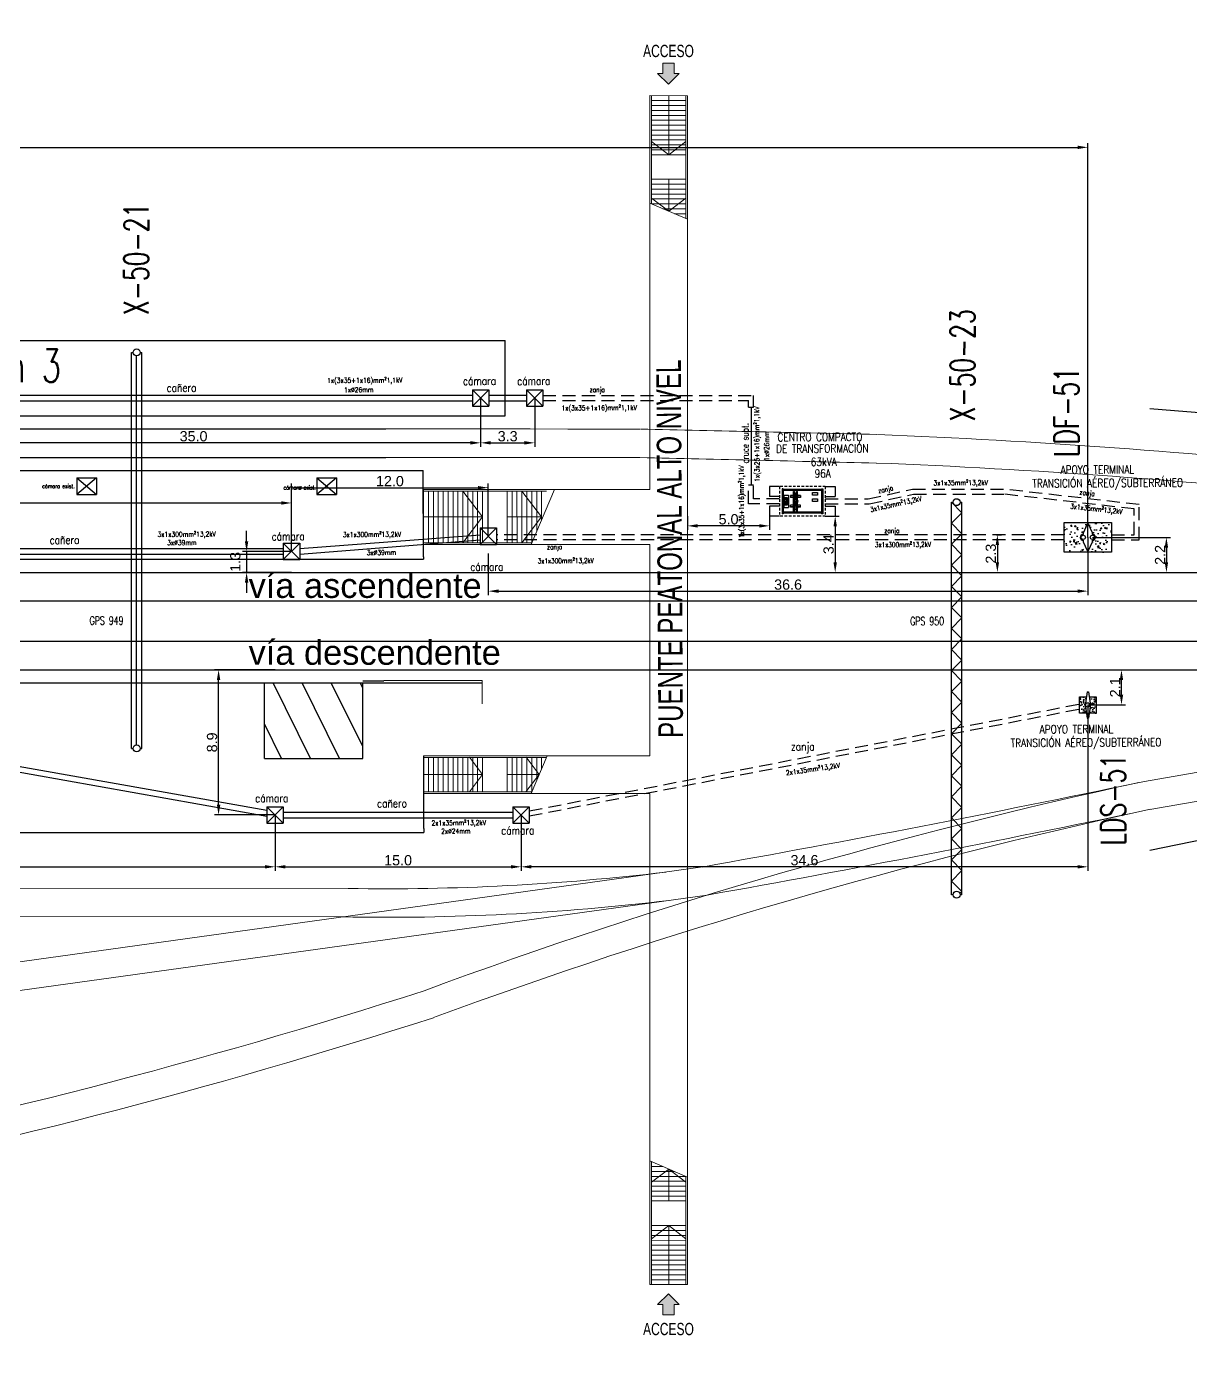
# Model space of a CAD drawing. Header units: millimetres. Extents: x 2709 to 3212, y 2404 to 2508.
# Drawn here: x 3040.6 to 3111.6, y 2418 to 2499 of the extents above; entities that cross this region are included whole.
import ezdxf

# ---------------------------------------------------------------- set-up
doc = ezdxf.new("R2010")
doc.units = ezdxf.units.MM
doc.linetypes.add('HIDDEN2', pattern=[4.7625, 3.175, -1.5875])
for name, color, linetype, lineweight in [('01 Textos', 7, 'Continuous', 15), ('02 L d C', 7, 'Continuous', 5), ('03 Escaleras', 7, 'Continuous', 5), ('04 Vias', 13, 'Continuous', 5), ('05 Bloques', 7, 'Continuous', 5)]:
    doc.layers.add(name, color=color, linetype=linetype, lineweight=lineweight)
for name, color, linetype in [('LINEA_02', 8, 'Continuous'), ('TEXT-02', 7, 'Continuous'), ('Textos catenaria', 7, 'Continuous')]:
    doc.layers.add(name, color=color, linetype=linetype)
doc.styles.add('ARIAL', font='arial.ttf', dxfattribs={"width": 0.7})
doc.styles.add('ROMANS', font='arial.ttf', dxfattribs={"width": 0.7})
doc.styles.add('SANS', font='sanss___.ttf')
doc.styles.add('SIMPLEX', font='simplex.shx', dxfattribs={"width": 0.75})
doc.dimstyles.new('COTA-100', dxfattribs={"dimscale": 2.5, "dimtxt": 0.25, "dimasz": 0.25, "dimexe": 0.1, "dimexo": 0, "dimgap": 0.03, "dimtad": 1, "dimdec": 1, "dimzin": 0, "dimdsep": 46, "dimtxsty": 'SANS', "dimcen": 0.1, "dimclrd": 256, "dimclre": 256, "dimclrt": 256, "dimazin": 0, "dimtm": 1e-09, "dimtfac": 0.714286, "dimtdec": 1, "dimtmove": 2, "dimatfit": 2, "dimfxl": 0, "dimtolj": 1, "dimtzin": 0, "dimarcsym": 0})
pattern_1 = [(50, (-2624.04677, -773.78864), (0.45546167, -0.039847714), [0.047625, -0.523875]), (355, (-2624.04677, -773.78864), (-0.088107065, 0.47764161), [0.0381, -0.4191]), (100.451, (-2624.0088, -773.79196), (0.367356254, 0.43779172), [0.040475, -0.445225]), (46.1842, (-2624.04677, -773.66164), (0.6776976, -0.10510582), [0.0714375, -0.7858125]), (96.6356, (-2623.9903, -773.6704), (0.59351059, 0.61856389), [0.0607125, -0.6678375]), (351.184, (-2624.0468, -773.66164), (0.59351151, 0.6185628), [0.05715, -0.62865]), (21, (-2623.98327, -773.6934), (0.3790372, -0.255663796), [0.047625, -0.523875]), (326, (-2623.98327, -773.6934), (0.15450507, 0.460469915), [0.0381, -0.4191]), (71.4514, (-2623.9517, -773.7147), (0.53354123, 0.204807144), [0.040475, -0.445225]), (37.5, (-2624.04677, -773.78864), (0.007721508, 0.211387597), [0, -0.41402, 0, -0.42545, 0, -0.4206875]), (7.5, (-2624.04677, -773.78864), (0.167049156, 0.250451437), [0, -0.24257, 0, -0.404495, 0, -0.1603375]), (327.5, (-2624.18837, -773.78864), (0.338976488, -0.01432186), [0, -0.15875, 0, -0.4953, 0, -0.657225]), (317.5, (-2624.25187, -773.78864), (0.370322953, 0.063566228), [0, -0.206375, 0, -0.32893, 0, -0.466725])]

# ---------------------------------------------------------------- blocks, each defined once
blk = doc.blocks.new('FLECHA')
at = {"layer": '02 L d C'}
blk.add_hatch(color=253, dxfattribs=at).paths.add_polyline_path([(0, 0), (-0.658, -0.658), (-0.348, -0.658), (-0.348, -1.279), (0.273, -1.279), (0.348, -1.279), (0.348, -0.658), (0.658, -0.658)])
at = {"layer": '02 L d C', "color": 253}
for p, q in [((-0.658, -0.658), (0, 0)), ((0, 0), (0.658, -0.658)), ((-0.348, -0.658), (-0.658, -0.658)), ((-0.348, -1.279), (-0.348, -0.658)), ((0.348, -0.658), (0.348, -1.279)), ((0.348, -0.658), (0.658, -0.658)), ((0.348, -1.279), (-0.348, -1.279)), ((0.273, -1.279), (-0.348, -1.279))]:
    blk.add_line(p, q, dxfattribs=at)
blk = doc.blocks.new('pasarela Tolosa')
at = {"layer": '02 L d C'}
for p, q in [((26.329, 26.632), (24.695, 23.424)), ((24.695, 23.424), (24.122, 24.614)), ((24.695, 23.424), (25.994, 23.661)), ((24.014, 22.087), (23.129, 20.35)), ((23.129, 20.35), (22.557, 21.54)), ((23.129, 20.35), (24.428, 20.586)), ((4.554, 8.888), (4.199, 10.835)), ((1.346, 10.522), (4.554, 8.888)), ((7.762, 7.255), (7.407, 9.201)), ((4.554, 8.888), (2.77, 8.031)), ((5.89, 8.208), (7.762, 7.255)), ((7.762, 7.255), (5.978, 6.397)), ((-5.786, -3.479), (-2.578, -5.113)), ((-2.578, -5.113), (-2.815, -3.814)), ((-2.578, -5.113), (-3.768, -5.685)), ((0.496, -6.679), (0.26, -5.38)), ((-1.241, -5.794), (0.496, -6.679)), ((0.496, -6.679), (-0.694, -7.251)), ((-3.384, -31.703), (-4.683, -31.94)), ((-4.269, -33.441), (-3.384, -31.703)), ((-3.384, -31.703), (-2.811, -32.893)), ((-6.583, -37.985), (-4.95, -34.778)), ((-4.95, -34.778), (-6.249, -35.014)), ((-4.95, -34.778), (-4.377, -35.968))]:
    blk.add_line(p, q, dxfattribs=at)
at = {"layer": '03 Escaleras'}
for p, q in [((25.304, 27.154), (22.328, 21.311)), ((25.393, 27.108), (22.397, 21.227)), ((25.257, 26.841), (27.128, 25.888)), ((27.353, 26.11), (25.304, 27.154)), ((27.264, 26.155), (23.86, 19.472)), ((27.353, 26.11), (23.93, 19.389)), ((24.848, 26.039), (26.72, 25.086)), ((24.984, 26.306), (26.856, 25.353)), ((25.121, 26.574), (26.992, 25.62)), ((24.44, 25.237), (26.311, 24.284)), ((24.576, 25.504), (26.447, 24.551)), ((24.712, 25.772), (26.583, 24.819)), ((24.031, 24.435), (25.903, 23.482)), ((24.167, 24.702), (26.039, 23.749)), ((24.304, 24.97), (26.175, 24.017)), ((23.759, 23.9), (25.63, 22.947)), ((23.895, 24.168), (25.766, 23.215)), ((22.806, 22.029), (24.677, 21.076)), ((22.942, 22.296), (24.813, 21.343)), ((23.078, 22.564), (24.949, 21.611)), ((22.328, 21.311), (14.402, 5.751)), ((22.328, 21.311), (23.93, 19.389)), ((22.397, 21.227), (24.269, 20.274)), ((22.534, 21.494), (24.405, 20.541)), ((22.67, 21.762), (24.541, 20.809)), ((22.885, 20.642), (24.133, 20.007)), ((23.373, 20.057), (23.996, 19.739)), ((-5.559, -38.507), (23.93, 19.389)), ((2.106, 12.014), (0.586, 9.031)), ((2.327, 11.788), (0.899, 8.984)), ((2.595, 11.652), (1.166, 8.848)), ((2.862, 11.516), (1.434, 8.711)), ((3.129, 11.38), (1.701, 8.575)), ((8.743, 8.521), (2.06, 11.925)), ((8.827, 8.59), (2.106, 12.014)), ((3.397, 11.244), (1.968, 8.439)), ((3.664, 11.108), (2.236, 8.303)), ((3.931, 10.972), (2.503, 8.167)), ((4.199, 10.835), (2.77, 8.031)), ((4.466, 10.699), (3.038, 7.894)), ((4.733, 10.563), (3.305, 7.758)), ((5.001, 10.427), (3.572, 7.622)), ((5.268, 10.291), (3.839, 7.486)), ((0.6, 9.024), (6.429, 6.055)), ((6.513, 6.124), (0.632, 9.12)), ((6.605, 9.61), (5.176, 6.805)), ((6.872, 9.474), (5.443, 6.669)), ((7.139, 9.338), (5.711, 6.533)), ((7.407, 9.201), (5.978, 6.397)), ((7.674, 9.065), (6.245, 6.261)), ((7.941, 8.929), (6.513, 6.124)), ((6.429, 6.055), (9.227, 8.387)), ((8.209, 8.793), (7.098, 6.612)), ((8.476, 8.657), (7.683, 7.1)), ((12.883, 2.768), (7.033, -8.718)), ((-5.264, -2.455), (-6.308, -4.504)), ((-5.042, -2.68), (-5.995, -4.551)), ((-4.774, -2.816), (-5.728, -4.687)), ((-4.507, -2.952), (-5.46, -4.823)), ((1.374, -5.948), (-5.309, -2.544)), ((1.458, -5.878), (-5.264, -2.455)), ((-4.24, -3.088), (-5.193, -4.96)), ((-3.972, -3.224), (-4.926, -5.096)), ((-3.705, -3.361), (-4.658, -5.232)), ((-3.438, -3.497), (-4.391, -5.368)), ((-3.171, -3.633), (-4.124, -5.504)), ((-2.903, -3.769), (-3.856, -5.64)), ((-2.636, -3.905), (-3.589, -5.777)), ((-2.369, -4.041), (-3.322, -5.913)), ((-6.294, -4.511), (-0.465, -7.48)), ((-0.381, -7.41), (-6.262, -4.415)), ((-2.101, -4.178), (-3.054, -6.049)), ((-0.765, -4.858), (-1.718, -6.73)), ((-0.497, -4.995), (-1.45, -6.866)), ((-0.23, -5.131), (-1.183, -7.002)), ((0.037, -5.267), (-0.916, -7.138)), ((0.305, -5.403), (-0.648, -7.274)), ((0.572, -5.539), (-0.381, -7.41)), ((-0.465, -7.48), (1.458, -5.878)), ((0.839, -5.675), (0.204, -6.923)), ((1.107, -5.811), (0.789, -6.435)), ((-4.185, -30.742), (5.989, -10.767)), ((-4.185, -30.742), (-7.608, -37.464)), ((-6.353, -34.999), (-4.185, -30.742)), ((-2.583, -32.665), (-4.185, -30.742)), ((-4.115, -30.826), (-7.519, -37.509)), ((-4.387, -31.361), (-3.14, -31.996)), ((-4.251, -31.093), (-3.628, -31.411)), ((-4.796, -32.162), (-2.925, -33.116)), ((-4.66, -31.895), (-2.788, -32.848)), ((-4.524, -31.628), (-2.652, -32.581)), ((-5.648, -38.462), (-2.652, -32.581)), ((-5.204, -32.964), (-3.333, -33.918)), ((-5.068, -32.697), (-3.197, -33.65)), ((-4.932, -32.43), (-3.061, -33.383)), ((-6.021, -34.568), (-4.15, -35.521)), ((-5.885, -34.301), (-4.014, -35.254)), ((-6.43, -35.37), (-4.559, -36.323)), ((-6.294, -35.103), (-4.422, -36.056)), ((-6.157, -34.836), (-4.286, -35.789)), ((-6.974, -36.44), (-5.103, -37.393)), ((-6.838, -36.172), (-4.967, -37.125)), ((-6.702, -35.905), (-4.831, -36.858)), ((-6.566, -35.638), (-4.695, -36.591)), ((-7.383, -37.242), (-5.512, -38.195)), ((-7.247, -36.974), (-5.375, -37.927)), ((-7.111, -36.707), (-5.239, -37.66)), ((-7.608, -37.464), (-5.559, -38.507))]:
    blk.add_line(p, q, dxfattribs=at)
at = {"layer": '03 Escaleras', "ltscale": 0.8}
for p, q in [((8.827, 8.59), (14.402, 5.751)), ((6.429, 6.055), (12.883, 2.768)), ((1.458, -5.878), (7.033, -8.718)), ((-0.465, -7.48), (5.989, -10.767))]:
    blk.add_line(p, q, dxfattribs=at)
at = {"layer": '05 Bloques'}
for p in [(-5.346, 2.723), (-0.641, -1.258)]:
    blk.add_line(p, (0, 0), dxfattribs=at)
at = {"layer": '02 L d C', "xscale": -1, "rotation": 153.0085528951399}
blk.add_blockref('FLECHA', (26.631, 27.265), dxfattribs=at)
at = {"layer": '02 L d C', "rotation": 333.0085528951398}
blk.add_blockref('FLECHA', (-6.855, -38.479), dxfattribs=at)
at = {"layer": '01 Textos', "width": 0.7}
for s, height, rotation, style, p in [('ACCESO', 0.75, 333.00855, 'ROMANS', (26.005, 29.435)), ('PUENTE PEATONAL ALTO NIVEL', 1.5, 63.33653, 'ARIAL', (9.331, -8.664)), ('ACCESO', 0.75, 333.00855, 'ROMANS', (-9.374, -40.025))]:
    blk.add_text(s, height=height, rotation=rotation, dxfattribs=dict(at, style=style)).set_placement(p)
blk = doc.blocks.new('estructura terminal o retención para LDS')
h = blk.add_hatch()
h.set_pattern_fill('AR-CONC', color=8, scale=0.0025, style=0)
h.set_pattern_definition(pattern_1)
h.paths.add_polyline_path([(-0.5, -0.5), (-0.089, -0.5), (-0.14, -0.113, -0.352658), (-0.14, 0.113), (-0.089, 0.5), (-0.5, 0.5)])
h = blk.add_hatch()
h.set_pattern_fill('AR-CONC', color=8, scale=0.0025, style=0)
h.set_pattern_definition(pattern_1)
h.paths.add_polyline_path([(0.14, -0.113), (0.089, -0.5), (0.5, -0.5), (0.5, 0.5), (0.089, 0.5), (0.14, 0.113, -0.352658)])
at = {"color": 6}
for p, q in [((-0.05, 0.8), (-0.14, 0.113)), ((-0.05, 0.8), (0.05, 0.8)), ((0.05, 0.8), (0.14, 0.113)), ((-0.14, -0.113), (-0.05, -0.8)), ((-0.05, -0.8), (0.05, -0.8)), ((0.14, -0.113), (0.05, -0.8))]:
    blk.add_line(p, q, dxfattribs=at)
for points in [[(-0.089, -0.5), (-0.5, -0.5), (-0.5, 0.5), (-0.089, 0.5)], [(0.089, 0.5), (0.5, 0.5), (0.5, -0.5), (0.089, -0.5)]]:
    blk.add_lwpolyline(points)
blk.add_circle((0, 0), 0.13, dxfattribs=at)
for start, end in [(141.14883, 218.85117), (321.14883, 38.85117)]:
    blk.add_arc((0, 0), 0.18, start, end, dxfattribs=at)
blk = doc.blocks.new('estructura tipo A con base')
h = blk.add_hatch()
h.set_pattern_fill('AR-CONC', color=8, scale=0.005, style=0)
h.set_pattern_definition([(50, (-2627.5983, -783.80706), (0.91092334, -0.07969543), [0.09525, -1.04775]), (355, (-2627.5983, -783.8071), (-0.17621413, 0.9552832), [0.0762, -0.8382]), (100.451, (-2627.5224, -783.8137), (0.7347125, 0.87558344), [0.08095, -0.89045]), (46.1842, (-2627.5983, -783.5531), (1.3553952, -0.21021164), [0.142875, -1.571625]), (96.6356, (-2627.4854, -783.5706), (1.1870212, 1.2371278), [0.121425, -1.335675]), (351.184, (-2627.5983, -783.553), (1.187023, 1.2371256), [0.1143, -1.2573]), (21, (-2627.4713, -783.61656), (0.7580744, -0.5113276), [0.09525, -1.04775]), (326, (-2627.4713, -783.6166), (0.30901014, 0.92093983), [0.0762, -0.8382]), (71.4514, (-2627.4081, -783.6592), (1.06708245, 0.4096143), [0.08095, -0.89045]), (37.5, (-2627.5983, -783.80706), (0.015443016, 0.422775194), [0, -0.82804, 0, -0.8509, 0, -0.841375]), (7.5, (-2627.5983, -783.80706), (0.33409831, 0.500902874), [0, -0.48514, 0, -0.80899, 0, -0.320675]), (327.5, (-2627.88152, -783.80706), (0.677952976, -0.02864372), [0, -0.3175, 0, -0.9906, 0, -1.31445]), (317.5, (-2628.0085, -783.80706), (0.74064591, 0.12713246), [0, -0.41275, 0, -0.65786, 0, -0.93345])])
h.paths.add_polyline_path([(-1.45, -0.9), (1.45, -0.9), (1.45, 0.9), (-1.45, 0.9)])
h.paths.add_polyline_path([(-0.28, 0.18), (-0.28, 0.25), (-0.05, 0.8), (0.05, 0.8), (0.28, 0.282), (0.28, 0.18, -1), (0.28, -0.18), (0.28, -0.282), (0.05, -0.8), (-0.05, -0.8), (-0.28, -0.282), (-0.28, -0.18, -1)], flags=16)
h.paths.add_polyline_path([(-0.15, 0, -1), (-0.41, 0, -1)], flags=0)
h.paths.add_polyline_path([(0.002, 0, -1), (-0.002, 0, -1)], flags=0)
h.paths.add_polyline_path([(0.41, 0, -1), (0.15, 0, -1)], flags=0)
blk.add_lwpolyline([(1.45, -0.9), (-1.45, -0.9), (-1.45, 0.9), (1.45, 0.9)], close=True)
at = {"color": 6}
blk.add_lwpolyline([(-0.28, -0.282), (-0.05, -0.8), (0.05, -0.8), (0.28, -0.282), (0.28, -0.18, 1), (0.28, 0.18), (0.28, 0.282), (0.05, 0.8), (-0.05, 0.8), (-0.28, 0.25), (-0.28, 0.18, 1), (-0.28, -0.18)], format="xyb", close=True, dxfattribs=at)
for centre, radius in [((-0.28, 0), 0.13), ((0, 0), 0.0021), ((0.28, 0), 0.13)]:
    blk.add_circle(centre, radius, dxfattribs=at)
blk = doc.blocks.new('cámara LDF-LDS')
at = {"color": 6}
for p, q in [((-0.5, 0.5), (0.5, 0.5)), ((-0.5, 0.5), (-0.5, -0.5)), ((-0.5, 0.5), (0.5, -0.5)), ((0.5, 0.5), (-0.5, -0.5)), ((0.5, 0.5), (0.5, -0.5)), ((-0.5, -0.5), (0.5, -0.5))]:
    blk.add_line(p, q, dxfattribs=at)
blk = doc.blocks.new('*D12')
at = {"lineweight": -2, "transparency": 16777216}
for p, q in [((3080.915, 2469.151), (3080.915, 2468.306)), ((3085.915, 2469.151), (3085.915, 2468.306)), ((3085.29, 2468.556), (3081.54, 2468.556))]:
    blk.add_line(p, q, dxfattribs=at)
at = {"transparency": 16777216}
for points in [[(3081.54, 2468.66), (3081.54, 2468.452), (3080.915, 2468.556)], [(3085.29, 2468.66), (3085.29, 2468.452), (3085.915, 2468.556)]]:
    blk.add_solid(points, dxfattribs=at)
at = {"layer": 'Defpoints', "color": 0, "transparency": 16777216}
for p in [(3080.915, 2469.151), (3085.915, 2469.151), (3080.915, 2468.556)]:
    blk.add_point(p, dxfattribs=at)
at = {"transparency": 16777216, "insert": (3083.415, 2468.953), "char_height": 0.625, "attachment_point": 5, "style": 'SANS'}
blk.add_mtext('\\A1;5.0', dxfattribs=at)
blk = doc.blocks.new('*D20')
at = {"lineweight": -2, "transparency": 16777216}
for p, q in [((3016.525, 2466.996), (3016.525, 2470.203)), ((3017.15, 2469.953), (3056.14, 2469.953)), ((3056.765, 2466.996), (3056.765, 2470.203))]:
    blk.add_line(p, q, dxfattribs=at)
at = {"transparency": 16777216}
for points in [[(3017.15, 2470.057), (3017.15, 2469.849), (3016.525, 2469.953)], [(3056.14, 2470.057), (3056.14, 2469.849), (3056.765, 2469.953)]]:
    blk.add_solid(points, dxfattribs=at)
at = {"layer": 'Defpoints', "color": 0, "transparency": 16777216}
for p in [(3056.765, 2469.953), (3016.525, 2466.996), (3056.765, 2466.996)]:
    blk.add_point(p, dxfattribs=at)
at = {"transparency": 16777216, "insert": (3036.645, 2470.35), "char_height": 0.625, "attachment_point": 5, "style": 'SANS'}
blk.add_mtext('\\A1;40.2', dxfattribs=at)
blk = doc.blocks.new('*D21')
at = {"lineweight": -2, "transparency": 16777216}
for p, q in [((3056.765, 2466.996), (3056.765, 2471.134)), ((3068.765, 2467.927), (3068.765, 2471.134)), ((3057.39, 2470.884), (3068.14, 2470.884))]:
    blk.add_line(p, q, dxfattribs=at)
at = {"transparency": 16777216}
for points in [[(3057.39, 2470.988), (3057.39, 2470.78), (3056.765, 2470.884)], [(3068.14, 2470.988), (3068.14, 2470.78), (3068.765, 2470.884)]]:
    blk.add_solid(points, dxfattribs=at)
at = {"layer": 'Defpoints', "color": 0, "transparency": 16777216}
for p in [(3068.765, 2470.884), (3068.765, 2467.927), (3056.765, 2466.996)]:
    blk.add_point(p, dxfattribs=at)
at = {"transparency": 16777216, "insert": (3062.765, 2471.281), "char_height": 0.625, "attachment_point": 5, "style": 'SANS'}
blk.add_mtext('\\A1;12.0', dxfattribs=at)
blk = doc.blocks.new('*D22')
at = {"lineweight": -2, "transparency": 16777216}
for p, q in [((3105.322, 2467.854), (3105.322, 2464.323)), ((3068.765, 2466.867), (3068.765, 2464.323)), ((3069.39, 2464.573), (3104.697, 2464.573))]:
    blk.add_line(p, q, dxfattribs=at)
at = {"transparency": 16777216}
for points in [[(3069.39, 2464.677), (3069.39, 2464.469), (3068.765, 2464.573)], [(3104.697, 2464.677), (3104.697, 2464.469), (3105.322, 2464.573)]]:
    blk.add_solid(points, dxfattribs=at)
at = {"layer": 'Defpoints', "color": 0, "transparency": 16777216}
for p in [(3105.322, 2467.854), (3068.765, 2466.867), (3105.322, 2464.573)]:
    blk.add_point(p, dxfattribs=at)
at = {"transparency": 16777216, "insert": (3087.044, 2464.971), "char_height": 0.625, "attachment_point": 5, "style": 'SANS'}
blk.add_mtext('\\A1;36.6', dxfattribs=at)
blk = doc.blocks.new('*D28')
at = {"lineweight": -2, "transparency": 16777216}
for p, q in [((3016.525, 2457.901), (3016.525, 2447.511)), ((3055.765, 2450.922), (3055.765, 2447.511)), ((3017.15, 2447.761), (3055.14, 2447.761))]:
    blk.add_line(p, q, dxfattribs=at)
at = {"transparency": 16777216}
for points in [[(3017.15, 2447.866), (3017.15, 2447.657), (3016.525, 2447.761)], [(3055.14, 2447.866), (3055.14, 2447.657), (3055.765, 2447.761)]]:
    blk.add_solid(points, dxfattribs=at)
at = {"layer": 'Defpoints', "color": 0, "transparency": 16777216}
for p in [(3016.525, 2457.901), (3055.765, 2450.922), (3055.765, 2447.761)]:
    blk.add_point(p, dxfattribs=at)
at = {"transparency": 16777216, "insert": (3036.145, 2448.159), "char_height": 0.625, "attachment_point": 5, "style": 'SANS'}
blk.add_mtext('\\A1;39.2', dxfattribs=at)
blk = doc.blocks.new('*D29')
at = {"lineweight": -2, "transparency": 16777216}
for p, q in [((3055.765, 2450.922), (3055.765, 2447.511)), ((3070.765, 2450.922), (3070.765, 2447.511)), ((3056.39, 2447.761), (3070.14, 2447.761))]:
    blk.add_line(p, q, dxfattribs=at)
at = {"transparency": 16777216}
for points in [[(3056.39, 2447.866), (3056.39, 2447.657), (3055.765, 2447.761)], [(3070.14, 2447.866), (3070.14, 2447.657), (3070.765, 2447.761)]]:
    blk.add_solid(points, dxfattribs=at)
at = {"layer": 'Defpoints', "color": 0, "transparency": 16777216}
for p in [(3055.765, 2450.922), (3070.765, 2450.922), (3070.765, 2447.761)]:
    blk.add_point(p, dxfattribs=at)
at = {"transparency": 16777216, "insert": (3063.265, 2448.158), "char_height": 0.625, "attachment_point": 5, "style": 'SANS'}
blk.add_mtext('\\A1;15.0', dxfattribs=at)
blk = doc.blocks.new('*D30')
at = {"lineweight": -2, "transparency": 16777216}
for p, q in [((3055.765, 2459.776), (3052.068, 2459.776)), ((3052.318, 2451.547), (3052.318, 2459.151)), ((3055.765, 2450.922), (3052.068, 2450.922))]:
    blk.add_line(p, q, dxfattribs=at)
at = {"transparency": 16777216}
for points in [[(3052.214, 2459.151), (3052.423, 2459.151), (3052.318, 2459.776)], [(3052.214, 2451.547), (3052.423, 2451.547), (3052.318, 2450.922)]]:
    blk.add_solid(points, dxfattribs=at)
at = {"layer": 'Defpoints', "color": 0, "transparency": 16777216}
for p in [(3052.318, 2459.776), (3055.765, 2459.776), (3055.765, 2450.922)]:
    blk.add_point(p, dxfattribs=at)
at = {"transparency": 16777216, "insert": (3051.922, 2455.349), "char_height": 0.625, "attachment_point": 5, "rotation": 90, "style": 'SANS'}
blk.add_mtext('\\A1;8.9', dxfattribs=at)
blk = doc.blocks.new('*D35')
at = {"lineweight": -2, "transparency": 16777216}
for p, q in [((3054.027, 2467.621), (3054.027, 2468.246)), ((3056.765, 2466.996), (3053.777, 2466.996)), ((3054.027, 2466.996), (3054.027, 2465.716)), ((3056.765, 2465.716), (3053.777, 2465.716)), ((3054.027, 2465.091), (3054.027, 2464.466))]:
    blk.add_line(p, q, dxfattribs=at)
at = {"transparency": 16777216}
for points in [[(3053.922, 2467.621), (3054.131, 2467.621), (3054.027, 2466.996)], [(3053.922, 2465.091), (3054.131, 2465.091), (3054.027, 2465.716)]]:
    blk.add_solid(points, dxfattribs=at)
at = {"layer": 'Defpoints', "color": 0, "transparency": 16777216}
for p in [(3056.765, 2466.996), (3054.027, 2465.716), (3056.765, 2465.716)]:
    blk.add_point(p, dxfattribs=at)
at = {"transparency": 16777216, "insert": (3053.342, 2466.356), "char_height": 0.625, "attachment_point": 5, "rotation": 90, "style": 'SANS'}
blk.add_mtext('\\A1;1.3', dxfattribs=at)
blk = doc.blocks.new('*D36')
at = {"lineweight": -2, "transparency": 16777216}
for p, q in [((3105.322, 2457.636), (3105.322, 2447.511)), ((3070.765, 2450.922), (3070.765, 2447.511)), ((3104.697, 2447.761), (3071.39, 2447.761))]:
    blk.add_line(p, q, dxfattribs=at)
at = {"transparency": 16777216}
for points in [[(3071.39, 2447.866), (3071.39, 2447.657), (3070.765, 2447.761)], [(3104.697, 2447.866), (3104.697, 2447.657), (3105.322, 2447.761)]]:
    blk.add_solid(points, dxfattribs=at)
at = {"layer": 'Defpoints', "color": 0, "transparency": 16777216}
for p in [(3105.322, 2457.636), (3070.765, 2450.922), (3070.765, 2447.761)]:
    blk.add_point(p, dxfattribs=at)
at = {"transparency": 16777216, "insert": (3088.044, 2448.159), "char_height": 0.625, "attachment_point": 5, "style": 'SANS'}
blk.add_mtext('\\A1;34.6', dxfattribs=at)
blk = doc.blocks.new('*D38')
at = {"lineweight": -2, "transparency": 16777216}
for p, q in [((2814.371, 2467.854), (2814.371, 2491.891)), ((2814.996, 2491.641), (3104.697, 2491.641)), ((3105.322, 2467.854), (3105.322, 2491.891))]:
    blk.add_line(p, q, dxfattribs=at)
at = {"transparency": 16777216}
for points in [[(2814.996, 2491.745), (2814.996, 2491.537), (2814.371, 2491.641)], [(3104.697, 2491.745), (3104.697, 2491.537), (3105.322, 2491.641)]]:
    blk.add_solid(points, dxfattribs=at)
at = {"layer": 'Defpoints', "color": 0, "transparency": 16777216}
for p in [(3105.322, 2491.641), (2814.371, 2467.854), (3105.322, 2467.854)]:
    blk.add_point(p, dxfattribs=at)
at = {"transparency": 16777216, "insert": (2959.847, 2492.038), "char_height": 0.625, "attachment_point": 5, "style": 'SANS'}
blk.add_mtext('\\A1;291.0', dxfattribs=at)
blk = doc.blocks.new('*D42')
at = {"lineweight": -2, "transparency": 16777216}
for p, q in [((3105.602, 2467.856), (3110.364, 2467.856)), ((3110.114, 2467.231), (3110.114, 2466.341)), ((3105.602, 2465.716), (3110.364, 2465.716))]:
    blk.add_line(p, q, dxfattribs=at)
at = {"transparency": 16777216}
for points in [[(3110.01, 2467.231), (3110.218, 2467.231), (3110.114, 2467.856)], [(3110.01, 2466.341), (3110.218, 2466.341), (3110.114, 2465.716)]]:
    blk.add_solid(points, dxfattribs=at)
at = {"layer": 'Defpoints', "color": 0, "transparency": 16777216}
for p in [(3105.602, 2467.856), (3105.602, 2465.716), (3110.114, 2465.716)]:
    blk.add_point(p, dxfattribs=at)
at = {"transparency": 16777216, "insert": (3109.726, 2466.786), "char_height": 0.625, "attachment_point": 5, "rotation": 90, "style": 'SANS'}
blk.add_mtext('\\A1;2.2', dxfattribs=at)
blk = doc.blocks.new('*D43')
at = {"lineweight": -2, "transparency": 16777216}
for p, q in [((3105.322, 2459.776), (3107.624, 2459.776)), ((3107.374, 2458.261), (3107.374, 2459.151)), ((3105.322, 2457.636), (3107.624, 2457.636))]:
    blk.add_line(p, q, dxfattribs=at)
at = {"transparency": 16777216}
for points in [[(3107.27, 2459.151), (3107.479, 2459.151), (3107.374, 2459.776)], [(3107.27, 2458.261), (3107.479, 2458.261), (3107.374, 2457.636)]]:
    blk.add_solid(points, dxfattribs=at)
at = {"layer": 'Defpoints', "color": 0, "transparency": 16777216}
for p in [(3105.322, 2459.776), (3107.374, 2459.776), (3105.322, 2457.636)]:
    blk.add_point(p, dxfattribs=at)
at = {"transparency": 16777216, "insert": (3106.987, 2458.706), "char_height": 0.625, "attachment_point": 5, "rotation": 90, "style": 'SANS'}
blk.add_mtext('\\A1;2.1', dxfattribs=at)
blk = doc.blocks.new('*D44')
at = {"lineweight": -2, "transparency": 16777216}
for p, q in [((3089.915, 2469.151), (3090.167, 2469.151)), ((3089.917, 2468.526), (3089.917, 2466.341)), ((3089.915, 2465.716), (3090.167, 2465.716))]:
    blk.add_line(p, q, dxfattribs=at)
at = {"transparency": 16777216}
for points in [[(3089.813, 2468.526), (3090.021, 2468.526), (3089.917, 2469.151)], [(3089.813, 2466.341), (3090.021, 2466.341), (3089.917, 2465.716)]]:
    blk.add_solid(points, dxfattribs=at)
at = {"layer": 'Defpoints', "color": 0, "transparency": 16777216}
for p in [(3089.915, 2469.151), (3089.915, 2465.716), (3089.917, 2465.716)]:
    blk.add_point(p, dxfattribs=at)
at = {"transparency": 16777216, "insert": (3089.519, 2467.434), "char_height": 0.625, "attachment_point": 5, "rotation": 90, "style": 'SANS'}
blk.add_mtext('\\A1;3.4', dxfattribs=at)
blk = doc.blocks.new('*D45')
at = {"lineweight": -2, "transparency": 16777216}
for p, q in [((3099.753, 2468.006), (3100.057, 2468.006)), ((3099.807, 2467.381), (3099.807, 2466.341)), ((3099.753, 2465.716), (3100.057, 2465.716))]:
    blk.add_line(p, q, dxfattribs=at)
at = {"transparency": 16777216}
for points in [[(3099.702, 2467.381), (3099.911, 2467.381), (3099.807, 2468.006)], [(3099.702, 2466.341), (3099.911, 2466.341), (3099.807, 2465.716)]]:
    blk.add_solid(points, dxfattribs=at)
at = {"layer": 'Defpoints', "color": 0, "transparency": 16777216}
for p in [(3099.753, 2468.006), (3099.753, 2465.716), (3099.807, 2465.716)]:
    blk.add_point(p, dxfattribs=at)
at = {"transparency": 16777216, "insert": (3099.409, 2466.861), "char_height": 0.625, "attachment_point": 5, "rotation": 90, "style": 'SANS'}
blk.add_mtext('\\A1;2.3', dxfattribs=at)
blk = doc.blocks.new('*D46')
at = {"lineweight": -2, "transparency": 16777216}
for p, q in [((3033.293, 2476.35), (3033.293, 2473.37)), ((3068.293, 2476.35), (3068.293, 2473.37)), ((3067.668, 2473.62), (3033.918, 2473.62))]:
    blk.add_line(p, q, dxfattribs=at)
at = {"transparency": 16777216}
for points in [[(3033.918, 2473.725), (3033.918, 2473.516), (3033.293, 2473.62)], [(3067.668, 2473.725), (3067.668, 2473.516), (3068.293, 2473.62)]]:
    blk.add_solid(points, dxfattribs=at)
at = {"layer": 'Defpoints', "color": 0, "transparency": 16777216}
for p in [(3033.293, 2476.35), (3068.293, 2476.35), (3033.293, 2473.62)]:
    blk.add_point(p, dxfattribs=at)
at = {"transparency": 16777216, "insert": (3050.793, 2474.018), "char_height": 0.625, "attachment_point": 5, "style": 'SANS'}
blk.add_mtext('\\A1;35.0', dxfattribs=at)
blk = doc.blocks.new('*D48')
at = {"lineweight": -2, "transparency": 16777216}
for p, q in [((3068.293, 2476.35), (3068.293, 2473.37)), ((3071.597, 2476.35), (3071.597, 2473.37)), ((3068.918, 2473.62), (3070.972, 2473.62))]:
    blk.add_line(p, q, dxfattribs=at)
at = {"transparency": 16777216}
for points in [[(3068.918, 2473.725), (3068.918, 2473.516), (3068.293, 2473.62)], [(3070.972, 2473.725), (3070.972, 2473.516), (3071.597, 2473.62)]]:
    blk.add_solid(points, dxfattribs=at)
at = {"layer": 'Defpoints', "color": 0, "transparency": 16777216}
for p in [(3068.293, 2476.35), (3071.597, 2476.35), (3071.597, 2473.62)]:
    blk.add_point(p, dxfattribs=at)
at = {"transparency": 16777216, "insert": (3069.945, 2474.018), "char_height": 0.625, "attachment_point": 5, "style": 'SANS'}
blk.add_mtext('\\A1;3.3', dxfattribs=at)

msp = doc.modelspace()

# ---------------------------------------------------------------- hatches: boundary and pattern name
h = msp.add_hatch()
h.set_pattern_fill('ANSI31', color=256, scale=0.5, angle=71.42756, style=0)
h.set_pattern_definition([(116.4275597, (-23664.5691, -38482.8781), (-1.42160273, -0.70654223), [])])
h.paths.add_polyline_path([(3055.109, 2458.976), (3055.109, 2454.376), (3061.109, 2454.376), (3061.109, 2458.976)])

# ---------------------------------------------------------------- linework, layer by layer
for p, q in [((2924.525, 2479.857), (3069.785, 2479.857)), ((3069.793, 2475.275), (3069.785, 2479.857)), ((2924.525, 2475.275), (3069.793, 2475.275)), ((3084.637, 2475.803), (3084.937, 2475.803)), ((2924.525, 2471.935), (3064.799, 2471.935)), ((3064.808, 2466.67), (3064.799, 2471.935)), ((3043.673, 2471.475), (3044.873, 2471.475)), ((3043.673, 2471.475), (3043.673, 2470.475)), ((3043.673, 2471.475), (3044.873, 2470.475)), ((3044.873, 2471.475), (3043.673, 2470.475)), ((3044.873, 2471.475), (3044.873, 2470.475)), ((3058.316, 2471.475), (3059.516, 2471.475)), ((3058.316, 2471.475), (3058.316, 2470.475)), ((3058.316, 2471.475), (3059.516, 2470.475)), ((3059.516, 2471.475), (3058.316, 2470.475)), ((3059.516, 2471.475), (3059.516, 2470.475)), ((3084.637, 2471.062), (3084.937, 2471.062)), ((3043.673, 2470.475), (3044.873, 2470.475)), ((3058.316, 2470.475), (3059.516, 2470.475)), ((2924.525, 2466.516), (3064.808, 2466.516)), ((3064.808, 2466.67), (3064.808, 2466.516)), ((2924.525, 2458.976), (3068.391, 2458.976)), ((3055.109, 2454.376), (3055.109, 2458.976)), ((3055.109, 2458.976), (3061.109, 2458.976)), ((3062.397, 2459.086), (3061.109, 2459.084)), ((3061.109, 2454.376), (3061.109, 2458.976)), ((3055.109, 2454.376), (3061.109, 2454.376)), ((3064.837, 2450.09), (3064.829, 2454.49)), ((3064.837, 2450.09), (3064.837, 2449.847)), ((2924.525, 2449.847), (3064.837, 2449.847))]:
    msp.add_line(p, q)
at = {"color": 4}
for p, q in [((3047.008, 2454.983), (3047.008, 2479.137)), ((3047.008, 2479.137), (3047.113, 2479.137)), ((3047.323, 2455.193), (3047.323, 2478.927)), ((3047.533, 2479.137), (3047.638, 2479.137)), ((3047.638, 2454.983), (3047.638, 2479.137)), ((3097.008, 2446.061), (3097.008, 2470.001)), ((3097.008, 2470.001), (3097.113, 2470.001)), ((3097.008, 2470.001), (3097.638, 2469.359)), ((3097.533, 2470.001), (3097.638, 2470.001)), ((3097.638, 2446.061), (3097.638, 2470.001)), ((3097.008, 2468.717), (3097.638, 2469.359)), ((3097.008, 2468.717), (3097.638, 2468.075)), ((3097.008, 2467.434), (3097.638, 2468.075)), ((3097.008, 2467.434), (3097.638, 2466.792)), ((3097.008, 2466.15), (3097.638, 2466.792)), ((3097.008, 2466.15), (3097.638, 2465.508)), ((3097.008, 2464.866), (3097.638, 2465.508)), ((3097.008, 2464.866), (3097.638, 2464.224)), ((3097.008, 2463.582), (3097.638, 2464.224)), ((3097.008, 2463.582), (3097.638, 2462.941)), ((3097.008, 2462.299), (3097.638, 2462.941)), ((3097.008, 2462.299), (3097.638, 2461.657)), ((3097.008, 2461.015), (3097.638, 2461.657)), ((3097.008, 2461.015), (3097.638, 2460.373)), ((3097.008, 2459.731), (3097.638, 2460.373)), ((3097.008, 2459.731), (3097.638, 2459.089)), ((3097.008, 2458.447), (3097.638, 2459.089)), ((3097.008, 2458.447), (3097.638, 2457.806)), ((3097.008, 2457.164), (3097.638, 2457.806)), ((3097.008, 2457.164), (3097.638, 2456.522)), ((3097.008, 2455.88), (3097.638, 2456.522)), ((3097.008, 2455.88), (3097.638, 2455.238)), ((3047.008, 2454.983), (3047.113, 2454.983)), ((3047.533, 2454.983), (3047.638, 2454.983)), ((3097.008, 2454.596), (3097.638, 2455.238)), ((3097.008, 2454.596), (3097.638, 2453.954)), ((3097.008, 2453.313), (3097.638, 2453.954)), ((3097.008, 2453.313), (3097.638, 2452.671)), ((3097.008, 2452.029), (3097.638, 2452.671)), ((3097.008, 2452.029), (3097.638, 2451.387)), ((3097.008, 2450.745), (3097.638, 2451.387)), ((3097.008, 2450.745), (3097.638, 2450.103)), ((3097.008, 2449.461), (3097.638, 2450.103)), ((3097.008, 2449.461), (3097.638, 2448.819)), ((3097.008, 2448.178), (3097.638, 2448.819)), ((3097.008, 2448.178), (3097.638, 2447.536)), ((3097.008, 2446.894), (3097.638, 2447.536)), ((3097.008, 2446.894), (3097.638, 2446.252)), ((3097.113, 2446.061), (3097.008, 2446.061)), ((3097.521, 2446.132), (3097.638, 2446.252)), ((3097.638, 2446.061), (3097.533, 2446.061))]:
    msp.add_line(p, q, dxfattribs=at)
at = {"color": 5, "linetype": 'HIDDEN2', "ltscale": 0.25}
for p, q in [((3072.097, 2476.5), (3084.937, 2476.5)), ((3072.097, 2476.2), (3084.637, 2476.2)), ((3084.637, 2475.803), (3084.637, 2476.2)), ((3084.937, 2475.803), (3084.937, 2476.5)), ((3084.637, 2469.901), (3084.637, 2471.062)), ((3084.937, 2470.201), (3084.937, 2471.062)), ((3084.937, 2470.401), (3084.937, 2470.492)), ((3091.92, 2470.201), (3094.622, 2470.792)), ((3091.998, 2469.901), (3094.701, 2470.492)), ((3094.622, 2470.792), (3100.222, 2470.792)), ((3094.701, 2470.492), (3100.205, 2470.492)), ((3108.157, 2469.587), (3100.205, 2470.492)), ((3108.457, 2469.855), (3100.222, 2470.792)), ((3086.515, 2469.901), (3084.637, 2469.901)), ((3086.515, 2470.201), (3084.937, 2470.201)), ((3089.315, 2470.201), (3091.92, 2470.201)), ((3089.315, 2469.901), (3091.998, 2469.901)), ((3108.157, 2468.006), (3108.157, 2469.587)), ((3108.457, 2467.706), (3108.457, 2469.855)), ((3103.872, 2468.006), (3069.265, 2468.006)), ((3106.772, 2468.006), (3108.157, 2468.006)), ((3103.872, 2467.706), (3069.265, 2467.706)), ((3106.772, 2467.706), (3108.457, 2467.706)), ((3071.265, 2451.172), (3104.822, 2457.692)), ((3071.265, 2450.866), (3104.822, 2457.386))]:
    msp.add_line(p, q, dxfattribs=at)
at = {"color": 3}
for p, q in [((3084.787, 2475.803), (3084.787, 2471.062)), ((3085.915, 2470.951), (3085.915, 2470.351)), ((3086.515, 2470.951), (3085.915, 2470.951)), ((3086.515, 2470.351), (3085.915, 2470.351)), ((3089.315, 2470.951), (3089.915, 2470.951)), ((3089.315, 2470.351), (3089.915, 2470.351)), ((3089.915, 2470.951), (3089.915, 2470.351)), ((3085.915, 2469.751), (3085.915, 2469.151)), ((3086.515, 2469.751), (3085.915, 2469.751)), ((3089.315, 2469.751), (3089.915, 2469.751)), ((3089.915, 2469.751), (3089.915, 2469.151)), ((3086.515, 2469.151), (3085.915, 2469.151)), ((3089.315, 2469.151), (3089.915, 2469.151))]:
    msp.add_line(p, q, dxfattribs=at)
at = {"ltscale": 10}
for p, q in [((3136.349, 2473.457), (3109.096, 2475.692)), ((3134.277, 2453.998), (3109.096, 2448.748))]:
    msp.add_line(p, q, dxfattribs=at)
at = {"color": 8}
for p, q in [((2836.111, 2474.475), (3062.516, 2474.475)), ((2836.501, 2472.735), (3062.516, 2472.735)), ((2709.186, 2465.716), (3211.551, 2465.716)), ((2709.186, 2463.976), (3211.551, 2463.976)), ((2709.186, 2461.516), (3211.551, 2461.516)), ((2709.186, 2459.776), (3211.551, 2459.776))]:
    msp.add_line(p, q, dxfattribs=at)
at = {"color": 3, "linetype": 'HIDDEN2', "ltscale": 0.05}
for p, q in [((3089.315, 2470.951), (3086.515, 2470.951)), ((3086.515, 2470.951), (3086.515, 2469.151)), ((3089.315, 2470.951), (3089.315, 2469.151)), ((3089.315, 2469.151), (3086.515, 2469.151))]:
    msp.add_line(p, q, dxfattribs=at)
at = {"color": 11}
for p, q in [((3086.675, 2470.806), (3086.675, 2469.296)), ((3086.74, 2470.806), (3086.675, 2470.806)), ((3086.74, 2470.806), (3086.74, 2469.296)), ((3089.09, 2470.781), (3086.74, 2470.781)), ((3089.09, 2470.716), (3086.74, 2470.716)), ((3086.79, 2470.429), (3086.79, 2469.673)), ((3086.79, 2470.429), (3087.065, 2470.429)), ((3087.065, 2470.429), (3087.065, 2469.673)), ((3087.35, 2470.401), (3087.2, 2470.401)), ((3087.2, 2470.401), (3087.2, 2470.276)), ((3087.35, 2470.393), (3087.2, 2470.393)), ((3087.382, 2470.284), (3087.2, 2470.284)), ((3087.382, 2470.276), (3087.2, 2470.276)), ((3087.382, 2469.451), (3087.382, 2470.651)), ((3087.382, 2470.651), (3087.437, 2470.651)), ((3087.437, 2469.451), (3087.437, 2470.651)), ((3087.562, 2470.466), (3087.437, 2470.466)), ((3087.562, 2469.451), (3087.562, 2470.651)), ((3087.617, 2470.651), (3087.562, 2470.651)), ((3087.617, 2469.451), (3087.617, 2470.651)), ((3087.8, 2470.284), (3087.617, 2470.284)), ((3087.8, 2470.276), (3087.617, 2470.276)), ((3087.8, 2470.393), (3087.649, 2470.393)), ((3087.8, 2470.401), (3087.65, 2470.401)), ((3087.8, 2470.401), (3087.8, 2470.276)), ((3089.09, 2470.806), (3089.09, 2469.296)), ((3089.09, 2470.806), (3089.155, 2470.806)), ((3089.155, 2470.806), (3089.155, 2469.296)), ((3086.79, 2469.673), (3087.065, 2469.673)), ((3087.382, 2469.826), (3087.2, 2469.826)), ((3087.2, 2469.701), (3087.2, 2469.826)), ((3087.382, 2469.818), (3087.2, 2469.818)), ((3087.35, 2469.709), (3087.2, 2469.709)), ((3087.35, 2469.701), (3087.2, 2469.701)), ((3087.382, 2469.451), (3087.437, 2469.451)), ((3087.562, 2469.636), (3087.437, 2469.636)), ((3087.617, 2469.451), (3087.562, 2469.451)), ((3087.8, 2469.826), (3087.617, 2469.826)), ((3087.8, 2469.818), (3087.617, 2469.818)), ((3087.8, 2469.709), (3087.649, 2469.709)), ((3087.8, 2469.701), (3087.65, 2469.701)), ((3087.8, 2469.701), (3087.8, 2469.826)), ((3086.74, 2469.296), (3086.675, 2469.296)), ((3089.09, 2469.386), (3086.74, 2469.386)), ((3089.09, 2469.321), (3086.74, 2469.321)), ((3089.155, 2469.296), (3089.09, 2469.296))]:
    msp.add_line(p, q, dxfattribs=at)
at = {"color": 5}
for points in [[(3086.84, 2470.276), (3086.99, 2470.276), (3086.99, 2469.826), (3086.84, 2469.826)], [(3088.54, 2470.431), (3088.54, 2470.581), (3088.84, 2470.581), (3088.84, 2470.431)], [(3088.54, 2470.051), (3088.54, 2470.201), (3088.84, 2470.201), (3088.84, 2470.051)]]:
    msp.add_lwpolyline(points, close=True, dxfattribs=at)
at = {"color": 4}
for centre in [(3047.323, 2479.137), (3097.323, 2470.001), (3047.323, 2454.983), (3097.323, 2446.061)]:
    msp.add_circle(centre, 0.21, dxfattribs=at)
at = {"color": 11}
for centre, start, end in [((3087.5, 2470.401), 141.56679, 218.43321), ((3087.5, 2470.401), 65.37568, 114.62432), ((3087.5, 2470.401), 321.56679, 38.43321), ((3087.5, 2470.051), 141.56679, 218.43321), ((3087.5, 2469.701), 141.56679, 218.43321), ((3087.5, 2469.701), 245.37568, 294.62432), ((3087.5, 2470.051), 321.56679, 38.43321), ((3087.5, 2469.701), 321.56679, 38.43321)]:
    msp.add_arc(centre, 0.15, start, end, dxfattribs=at)
at = {"layer": '04 Vias', "color": 8}
for p, q in [((3062.516, 2474.475), (3071.316, 2474.465)), ((3073.616, 2474.463), (3071.316, 2474.465)), ((3073.616, 2474.463), (3077.998, 2474.458)), ((3062.514, 2472.735), (3071.314, 2472.725)), ((3071.314, 2472.725), (3073.614, 2472.723)), ((3073.614, 2472.723), (3077.996, 2472.718)), ((3138.271, 2458.03), (3108.782, 2452.972)), ((3138.565, 2456.315), (3109.112, 2451.263)), ((3081.845, 2447.754), (3004.474, 2437)), ((3060.216, 2446.437), (2898.434, 2446.625)), ((3082.118, 2446.035), (3004.694, 2435.274)), ((3059.891, 2444.702), (2898.432, 2444.885))]:
    msp.add_line(p, q, dxfattribs=at)
for centre, radius, start, end in [((3893.107, 37913.768), 35448.682, 268.6824822, 268.7058107), ((3075.103, 2035.936), 438.537, 83.94366, 87.72709), ((3893.107, 37913.768), 35450.422, 268.6824822, 268.7058107), ((3075.103, 2035.936), 436.797, 83.94366, 87.72709), ((3176.272, 2138.836), 321.305, 102.12536, 110.28979), ((2923.52, 3337.584), 903.805, 280.086818, 281.805416), ((3176.272, 2138.836), 319.565, 102.12536, 110.29643), ((2923.52, 3337.584), 905.545, 280.086818, 281.805416), ((3062.479, 2590.319), 143.9, 269.09902, 276.82797), ((3062.479, 2590.319), 145.64, 268.98157, 276.82797), ((2954.574, 2782.712), 359.824, 274.31048, 287.84741), ((2954.574, 2782.712), 361.564, 274.29881, 287.8533)]:
    msp.add_arc(centre, radius, start, end, dxfattribs=at)
at = {"layer": 'LINEA_02', "color": 11}
for p, q in [((3033.793, 2476.525), (3067.793, 2476.525)), ((3033.793, 2476.175), (3067.793, 2476.175)), ((3068.793, 2476.525), (3071.097, 2476.525)), ((3068.793, 2476.175), (3071.097, 2476.175)), ((3057.265, 2467.171), (3068.265, 2468.006)), ((3017.025, 2467.171), (3056.265, 2467.171)), ((3057.265, 2466.821), (3068.265, 2467.706)), ((3017.025, 2466.821), (3056.265, 2466.821)), ((3055.265, 2451.188), (3017.025, 2457.99)), ((3055.265, 2450.833), (3017.025, 2457.635)), ((3056.265, 2451.097), (3070.265, 2451.097)), ((3056.265, 2450.747), (3070.265, 2450.747))]:
    msp.add_line(p, q, dxfattribs=at)

# ---------------------------------------------------------------- block references
for name, p, rotation in [('pasarela Tolosa', (3068.391, 2459.114), 26.99144710470357), ('cámara LDF-LDS', (3068.293, 2476.35), 359.9999999999984), ('cámara LDF-LDS', (3071.597, 2476.35), 359.9999999999984), ('estructura tipo A con base', (3105.322, 2467.856), 359.9999999999984), ('cámara LDF-LDS', (3056.765, 2466.996), 359.9999999999984), ('estructura terminal o retención para LDS', (3105.322, 2457.636), 359.9999999999984), ('cámara LDF-LDS', (3055.765, 2450.922), 359.9999999999984), ('cámara LDF-LDS', (3070.765, 2450.922), 359.9999999999984)]:
    msp.add_blockref(name, p, dxfattribs=dict(rotation=rotation))
msp.add_blockref('cámara LDF-LDS', (3068.765, 2467.927))

# ---------------------------------------------------------------- texts
at = {"layer": 'TEXT-02', "color": 7, "style": 'ROMANS'}
for s, p in [('vía ascendente', (3054.15, 2464.161)), ('vía descendente', (3054.15, 2460.082))]:
    msp.add_text(s, height=1.5, dxfattribs=at).set_placement(p)
at = {"layer": 'Textos catenaria', "style": 'SIMPLEX'}
for s, height, rotation, width, p in [('X-50-21', 1.5, 89.96715, 0.7, (3048.048, 2481.416)), ('X-50-23', 1.5, 89.96715, 0.7, (3098.432, 2474.927)), ('andén 3', 2, 0.05636, 0.7, (3034.922, 2477.319)), ('1x(3x35+1x16)mm²1,1kV', 0.3, 0.31934, 0.8, (3058.941, 2477.271)), ('cámara', 0.5, 0.31934, 0.8, (3067.222, 2477.141)), ('cámara', 0.5, 0.31934, 0.8, (3070.526, 2477.141)), ('LDF-51', 1.5, 89.96715, 0.7, (3104.772, 2472.746)), ('cañero', 0.5, 0.31934, 0.8, (3049.154, 2476.727)), ('1xØ26mm', 0.3, 0.31934, 0.8, (3059.971, 2476.699)), ('zanja', 0.3, 0.31934, 0.7, (3074.948, 2476.709)), ('1x(3x35+1x16)mm²1,1kV', 0.3, 0.31934, 0.8, (3073.231, 2475.591)), ('1x(3x25+1x16)mm²1,1kV', 0.3, 90.31934, 0.8, (3085.3, 2471.245)), ('cruce subt.', 0.4, 90.31934, 0.8, (3084.644, 2472.369)), ('1xØ26mm', 0.3, 90.31934, 0.8, (3085.889, 2472.521)), ('DE TRANSFORMACIÓN', 0.5, 0.31934, 0.8, (3086.317, 2473.003)), ('CENTRO COMPACTO', 0.5, 0.31934, 0.8, (3086.4, 2473.709)), ('63kVA', 0.5, 0.31934, 0.8, (3088.427, 2472.205)), ('96A', 0.5, 0.31934, 0.8, (3088.661, 2471.5)), ('APOYO TERMINAL', 0.5, 0.31934, 0.8, (3103.66, 2471.726)), ('1x(3x35+1x16)mm²1,1kV', 0.3, 90.31934, 0.7, (3084.362, 2467.821)), ('3x1x35mm²13,2kV', 0.3, 0.31934, 0.8, (3095.907, 2471.026)), ('TRANSICIÓN AÉREO/SUBTERRÁNEO', 0.5, 0.31934, 0.8, (3101.944, 2470.893)), ('3x1x35mm²13,2kV', 0.3, 12.57837, 0.7, (3092.091, 2469.395)), ('zanja', 0.3, 12.57837, 0.7, (3092.575, 2470.536)), ('zanja', 0.3, 353.78509, 0.7, (3104.809, 2470.464)), ('3x1x35mm²13,2kV', 0.3, 353.78509, 0.7, (3104.239, 2469.611)), ('cañero', 0.5, 0.31934, 0.8, (3042.02, 2467.443)), ('3x1x300mm²13,2kV', 0.3, 0.31934, 0.8, (3048.598, 2467.885)), ('cámara', 0.5, 0.31934, 0.8, (3055.552, 2467.663)), ('3x1x300mm²13,2kV', 0.3, 0.31934, 0.8, (3059.898, 2467.872)), ('zanja', 0.3, 0.31934, 0.7, (3092.909, 2468.109)), ('3xØ39mm', 0.3, 0.31934, 0.8, (3049.183, 2467.38)), ('3xØ39mm', 0.3, 0.31934, 0.8, (3061.349, 2466.774)), ('zanja', 0.3, 0.31934, 0.7, (3072.346, 2467.121)), ('3x1x300mm²13,2kV', 0.3, 0.31934, 0.7, (3092.34, 2467.256)), ('cámara', 0.5, 0.31934, 0.8, (3067.665, 2465.803)), ('3x1x300mm²13,2kV', 0.3, 0.31934, 0.7, (3071.778, 2466.268)), ('TRANSICIÓN AÉREO/SUBTERRÁNEO', 0.5, 0.31934, 0.8, (3100.623, 2455.066)), ('APOYO TERMINAL', 0.5, 0.31934, 0.8, (3102.385, 2455.893)), ('zanja', 0.5, 0.31934, 0.8, (3087.224, 2454.845)), ('2x1x35mm²13,2kV', 0.3, 8.18285, 0.8, (3086.934, 2453.336)), ('LDS-51', 1.5, 89.96715, 0.7, (3107.623, 2449.059)), ('cámara', 0.5, 0.31934, 0.8, (3054.552, 2451.692)), ('cañero', 0.5, 0.31934, 0.8, (3061.985, 2451.378)), ('2x1x35mm²13,2kV', 0.3, 0.31934, 0.8, (3065.302, 2450.285)), ('2xØ24mm', 0.3, 0.31934, 0.8, (3065.888, 2449.78)), ('cámara', 0.5, 0.31934, 0.8, (3069.552, 2449.727))]:
    msp.add_text(s, height=height, rotation=rotation, dxfattribs=dict(at, width=width)).set_placement(p)
at = {"layer": 'Textos catenaria', "style": 'SIMPLEX', "width": 0.7}
for s, height, p in [('cámara exist.', 0.25, (3041.564, 2470.852)), ('cámara exist.', 0.25, (3056.273, 2470.767)), ('GPS 949', 0.5, (3044.452, 2462.528)), ('GPS 950', 0.5, (3094.488, 2462.498))]:
    msp.add_text(s, height=height, dxfattribs=at).set_placement(p)
at = {"layer": 'Textos catenaria', "color": 11, "style": 'SIMPLEX', "width": 0.7}
for s, p in [('TRAFO SECO', (3087.549, 2469.721)), ('TAB-BT', (3086.974, 2469.857))]:
    msp.add_text(s, height=0.1, rotation=90, dxfattribs=at).set_placement(p)

# ---------------------------------------------------------------- dimensions: what is measured, and where the dimension line sits
for base, p1, p2, picture, middle in [((3105.322, 2491.641), (2814.371, 2467.854), (3105.322, 2467.854), '*D38', (2959.847, 2492.038)), ((3033.293, 2473.62), (3068.293, 2476.35), (3033.293, 2476.35), '*D46', (3050.793, 2474.018)), ((3071.597, 2473.62), (3068.293, 2476.35), (3071.597, 2476.35), '*D48', (3069.945, 2474.018)), ((3068.765, 2470.884), (3056.765, 2466.996), (3068.765, 2467.927), '*D21', (3062.765, 2471.281)), ((3056.765, 2469.953), (3016.525, 2466.996), (3056.765, 2466.996), '*D20', (3036.645, 2470.35)), ((3080.915, 2468.556), (3085.915, 2469.151), (3080.915, 2469.151), '*D12', (3083.415, 2468.953)), ((3105.322, 2464.573), (3068.765, 2466.867), (3105.322, 2467.854), '*D22', (3087.044, 2464.971)), ((3055.765, 2447.761), (3016.525, 2457.901), (3055.765, 2450.922), '*D28', (3036.145, 2448.159)), ((3070.765, 2447.761), (3105.322, 2457.636), (3070.765, 2450.922), '*D36', (3088.044, 2448.159)), ((3070.765, 2447.761), (3055.765, 2450.922), (3070.765, 2450.922), '*D29', (3063.265, 2448.158))]:
    dim = msp.add_linear_dim(base=base, p1=p1, p2=p2, dimstyle='COTA-100')
    dim.commit()
    dim.dimension.update_dxf_attribs({"geometry": picture, "text_midpoint": middle})
for base, p1, p2, picture, middle in [((3089.917, 2465.716), (3089.915, 2469.151), (3089.915, 2465.716), '*D44', (3089.519, 2467.434)), ((3054.027, 2465.716), (3056.765, 2466.996), (3056.765, 2465.716), '*D35', (3053.342, 2466.356)), ((3099.807, 2465.716), (3099.753, 2468.006), (3099.753, 2465.716), '*D45', (3099.409, 2466.861)), ((3052.318, 2459.776), (3055.765, 2450.922), (3055.765, 2459.776), '*D30', (3051.922, 2455.349)), ((3107.374, 2459.776), (3105.322, 2457.636), (3105.322, 2459.776), '*D43', (3106.987, 2458.706))]:
    dim = msp.add_linear_dim(base=base, p1=p1, p2=p2, angle=90, dimstyle='COTA-100')
    dim.commit()
    dim.dimension.update_dxf_attribs({"geometry": picture, "text_midpoint": middle})
dim = msp.add_linear_dim(base=(3110.114, 2465.716), p1=(3105.602, 2467.856), p2=(3105.602, 2465.716), angle=90, text='2.2', dimstyle='COTA-100')
dim.commit()
dim.dimension.update_dxf_attribs({"geometry": '*D42', "text_midpoint": (3109.726, 2466.786)})

doc.saveas('drawing.dxf')
